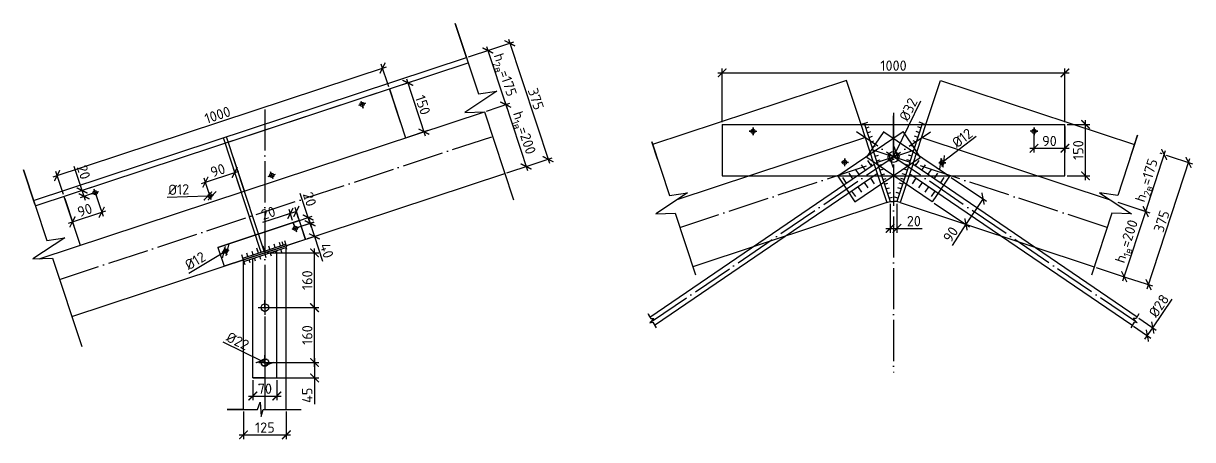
# Paper-space layout 'Лист1' of a CAD drawing. Header units: millimetres. Extents: x 30 to 586, y 98 to 559.
# Drawn here: x 30.3 to 371.5, y 414.6 to 536 of the extents above; entities that cross this region are included whole.
import ezdxf

# ---------------------------------------------------------------- set-up
doc = ezdxf.new("R2010")
doc.units = ezdxf.units.MM
doc.header["$LTSCALE"] = 0.5
doc.linetypes.add('ACAD_ISO04W100', pattern=[30, 24, -3, 0, -3])
doc.layers.add('оси', color=7, linetype='ACAD_ISO04W100')
doc.layers.add('размеры', color=7, linetype='Continuous')
doc.layers.add('ТОНКИЕе', color=7, linetype='Continuous', lineweight=25)
doc.styles.add('Наклонный3.5', font='isocpeur.ttf', dxfattribs={"height": 3})
doc.dimstyles.new('СТРОИТЕЛЬНЫЙ', dxfattribs={"dimtxt": 3, "dimasz": 2.5, "dimexe": 1.25, "dimexo": 0.625, "dimtad": 1, "dimdec": 0, "dimlfac": 100, "dimdsep": 46, "dimtxsty": 'Наклонный3.5', "dimblk1": 'ARCHTICK', "dimblk2": 'ARCHTICK', "dimsah": 1, "dimcen": 0, "dimdle": 1.25, "dimadec": 0, "dimazin": 0, "dimtfac": 0.75, "dimtdec": 0, "dimtmove": 0, "dimatfit": 3, "dimldrblk": 'ARCHTICK', "dimfxl": 1, "dimtolj": 1, "dimtzin": 0, "dimarcsym": 1})

# ---------------------------------------------------------------- blocks, each defined once
blk = doc.blocks.new('_ArchTick')
at = {"color": 0, "linetype": 'ByBlock', "const_width": 0.15}
blk.add_lwpolyline([(-0.5, -0.5), (0.5, 0.5)], dxfattribs=at)
blk = doc.blocks.new('*D718')
at = {"layer": 'Defpoints', "color": 0, "transparency": 16777216}
for p in [(135.13, 522.98), (137.13, 516.91), (42.17, 485.55)]:
    blk.add_point(p, dxfattribs=at)
at = {"layer": 'размеры', "color": 0, "lineweight": -2, "transparency": 16777216}
for p, q in [((38.98, 491.22), (136.31, 523.37)), ((136.93, 517.51), (134.73, 524.16)), ((41.98, 486.15), (39.78, 492.8))]:
    blk.add_line(p, q, dxfattribs=at)
at = {"layer": 'размеры', "color": 0, "lineweight": -2, "transparency": 16777216, "xscale": 2.5, "yscale": 2.5, "zscale": 2.5}
for p, rotation in [((135.13, 522.98), 18.27742371663996), ((40.17, 491.62), 198.27742371664)]:
    blk.add_blockref('_ArchTick', p, dxfattribs=dict(at, rotation=rotation))
at = {"layer": 'размеры', "color": 0, "transparency": 16777216, "insert": (86.98, 509.31), "char_height": 3, "attachment_point": 5, "rotation": 18.2774, "style": 'Наклонный3.5'}
blk.add_mtext('\\A1;1000', dxfattribs=at)
blk = doc.blocks.new('*D719')
at = {"layer": 'Defpoints', "color": 0, "transparency": 16777216}
for p in [(91.99, 492.55), (93.88, 486.83), (85.33, 484.01)]:
    blk.add_point(p, dxfattribs=at)
at = {"layer": 'размеры', "color": 0, "lineweight": -2, "transparency": 16777216}
for p, q in [((82.26, 489.34), (93.18, 492.94)), ((93.68, 487.43), (91.6, 493.74)), ((85.14, 484.6), (83.05, 490.92))]:
    blk.add_line(p, q, dxfattribs=at)
at = {"layer": 'размеры', "color": 0, "lineweight": -2, "transparency": 16777216, "xscale": 2.5, "yscale": 2.5, "zscale": 2.5}
for p, rotation in [((83.45, 489.73), 198.2774237166767), ((91.99, 492.55), 18.27742371667675)]:
    blk.add_blockref('_ArchTick', p, dxfattribs=dict(at, rotation=rotation))
at = {"layer": 'размеры', "color": 0, "transparency": 16777216, "insert": (87.05, 493.16), "char_height": 3, "attachment_point": 5, "rotation": 18.2774, "style": 'Наклонный3.5'}
blk.add_mtext('\\A1;90', dxfattribs=at)
blk = doc.blocks.new('*D720')
at = {"layer": 'Defpoints', "color": 0, "transparency": 16777216}
for p in [(50.72, 488.37), (42.17, 485.55), (53.17, 480.94)]:
    blk.add_point(p, dxfattribs=at)
at = {"layer": 'размеры', "color": 0, "lineweight": -2, "transparency": 16777216}
for p, q in [((42.37, 484.96), (45.02, 476.93)), ((50.92, 487.78), (53.57, 479.76)), ((43.44, 477.73), (54.36, 481.33))]:
    blk.add_line(p, q, dxfattribs=at)
at = {"layer": 'размеры', "color": 0, "lineweight": -2, "transparency": 16777216, "xscale": 2.5, "yscale": 2.5, "zscale": 2.5}
for p, rotation in [((53.17, 480.94), 18.27742371666263), ((44.63, 478.12), 198.2774237166626)]:
    blk.add_blockref('_ArchTick', p, dxfattribs=dict(at, rotation=rotation))
at = {"layer": 'размеры', "color": 0, "transparency": 16777216, "insert": (48.23, 481.55), "char_height": 3, "attachment_point": 5, "rotation": 18.2774, "style": 'Наклонный3.5'}
blk.add_mtext('\\A1;90', dxfattribs=at)
blk = doc.blocks.new('*D721')
at = {"layer": 'Defpoints', "color": 0, "transparency": 16777216}
for p in [(50.72, 488.37), (47.46, 487.29), (51.29, 486.67)]:
    blk.add_point(p, dxfattribs=at)
at = {"layer": 'размеры', "color": 0, "lineweight": -2, "transparency": 16777216}
for p, q in [((47.46, 487.29), (45.13, 494.26)), ((50.13, 488.18), (46.28, 486.89)), ((50.7, 486.47), (46.85, 485.18)), ((48.43, 484.39), (47.46, 487.29))]:
    blk.add_line(p, q, dxfattribs=at)
at = {"layer": 'размеры', "color": 0, "lineweight": -2, "transparency": 16777216, "xscale": 2.5, "yscale": 2.5, "zscale": 2.5}
for p, rotation in [((47.46, 487.29), 108.4896092949742), ((48.03, 485.58), 288.4896092949742)]:
    blk.add_blockref('_ArchTick', p, dxfattribs=dict(at, rotation=rotation))
at = {"layer": 'размеры', "color": 0, "transparency": 16777216, "insert": (47.92, 492.63), "char_height": 3, "attachment_point": 5, "rotation": 288.4896, "style": 'Наклонный3.5'}
blk.add_mtext('\\A1;20', dxfattribs=at)
blk = doc.blocks.new('*D722')
at = {"layer": 'Defpoints', "color": 0, "transparency": 16777216}
for p in [(137.13, 516.91), (141.83, 502.67), (147.2, 504.44)]:
    blk.add_point(p, dxfattribs=at)
at = {"layer": 'размеры', "color": 0, "lineweight": -2, "transparency": 16777216}
for p, q in [((137.72, 517.11), (143.68, 519.08)), ((142.11, 519.87), (147.59, 503.26)), ((142.43, 502.87), (148.39, 504.84))]:
    blk.add_line(p, q, dxfattribs=at)
at = {"layer": 'размеры', "color": 0, "lineweight": -2, "transparency": 16777216, "xscale": 2.5, "yscale": 2.5, "zscale": 2.5}
for p, rotation in [((142.5, 518.69), 108.2774237167121), ((147.2, 504.44), 288.2774237167121)]:
    blk.add_blockref('_ArchTick', p, dxfattribs=dict(at, rotation=rotation))
at = {"layer": 'размеры', "color": 0, "transparency": 16777216, "insert": (146.87, 512.23), "char_height": 3, "attachment_point": 5, "rotation": 288.2774, "style": 'Наклонный3.5'}
blk.add_mtext('\\A1;150', dxfattribs=at)
blk = doc.blocks.new('*D723')
at = {"layer": 'Defpoints', "color": 0, "transparency": 16777216}
for p in [(159.62, 526.04), (171.06, 512.32), (164.83, 510.27)]:
    blk.add_point(p, dxfattribs=at)
at = {"layer": 'размеры', "color": 0, "lineweight": -2, "transparency": 16777216}
for p, q in [((165.45, 529.29), (171.45, 511.14)), ((160.21, 526.24), (167.03, 528.49)), ((165.42, 510.46), (172.24, 512.71))]:
    blk.add_line(p, q, dxfattribs=at)
at = {"layer": 'размеры', "color": 0, "lineweight": -2, "transparency": 16777216, "xscale": 2.5, "yscale": 2.5, "zscale": 2.5}
for p, rotation in [((165.85, 528.1), 108.2774237166735), ((171.06, 512.32), 288.2774237166735)]:
    blk.add_blockref('_ArchTick', p, dxfattribs=dict(at, rotation=rotation))
at = {"layer": 'размеры', "color": 0, "transparency": 16777216, "insert": (170.47, 520.88), "char_height": 3, "attachment_point": 5, "rotation": 288.2774, "style": 'Наклонный3.5'}
blk.add_mtext('\\A1;h{\\H0.7x;\\S^ 2в;}=175', dxfattribs=at)
blk = doc.blocks.new('*D724')
at = {"layer": 'Defpoints', "color": 0, "transparency": 16777216}
for p in [(164.83, 510.27), (170.79, 492.23), (177.01, 494.29)]:
    blk.add_point(p, dxfattribs=at)
at = {"layer": 'размеры', "color": 0, "lineweight": -2, "transparency": 16777216}
for p, q in [((165.42, 510.46), (172.24, 512.71)), ((170.67, 513.51), (177.4, 493.1)), ((171.38, 492.43), (178.2, 494.68))]:
    blk.add_line(p, q, dxfattribs=at)
at = {"layer": 'размеры', "color": 0, "lineweight": -2, "transparency": 16777216, "xscale": 2.5, "yscale": 2.5, "zscale": 2.5}
for p, rotation in [((171.06, 512.32), 108.2774237166893), ((177.01, 494.29), 288.2774237166893)]:
    blk.add_blockref('_ArchTick', p, dxfattribs=dict(at, rotation=rotation))
at = {"layer": 'размеры', "color": 0, "transparency": 16777216, "insert": (176.05, 503.97), "char_height": 3, "attachment_point": 5, "rotation": 288.2774, "style": 'Наклонный3.5'}
blk.add_mtext('\\A1;h{\\H0.7x;\\S^ 1в;}=200', dxfattribs=at)
blk = doc.blocks.new('*D714')
at = {"layer": 'Defpoints', "color": 0, "transparency": 16777216}
for p in [(165.85, 528.1), (183.43, 496.41), (177.01, 494.29)]:
    blk.add_point(p, dxfattribs=at)
at = {"layer": 'размеры', "color": 0, "lineweight": -2, "transparency": 16777216}
for p, q in [((166.44, 528.3), (173.45, 530.61)), ((171.87, 531.41), (183.82, 495.22)), ((177.61, 494.49), (184.62, 496.8))]:
    blk.add_line(p, q, dxfattribs=at)
at = {"layer": 'размеры', "color": 0, "lineweight": -2, "transparency": 16777216, "xscale": 2.5, "yscale": 2.5, "zscale": 2.5}
for p, rotation in [((172.26, 530.22), 108.2774237166189), ((183.43, 496.41), 288.2774237166189)]:
    blk.add_blockref('_ArchTick', p, dxfattribs=dict(at, rotation=rotation))
at = {"layer": 'размеры', "color": 0, "transparency": 16777216, "insert": (179.86, 513.98), "char_height": 3, "attachment_point": 5, "rotation": 288.2774, "style": 'Наклонный3.5'}
blk.add_mtext('\\A1;375', dxfattribs=at)
blk = doc.blocks.new('*D725')
at = {"layer": 'Defpoints', "color": 0, "transparency": 16777216}
for p in [(109.09, 477.96), (113.41, 479.4), (109.66, 476.25)]:
    blk.add_point(p, dxfattribs=at)
at = {"layer": 'размеры', "color": 0, "lineweight": -2, "transparency": 16777216}
for p, q in [((113.41, 479.4), (111.08, 486.37)), ((109.68, 478.16), (114.6, 479.8)), ((110.25, 476.45), (115.17, 478.09)), ((114.38, 476.51), (113.41, 479.4))]:
    blk.add_line(p, q, dxfattribs=at)
at = {"layer": 'размеры', "color": 0, "lineweight": -2, "transparency": 16777216, "xscale": 2.5, "yscale": 2.5, "zscale": 2.5}
for p, rotation in [((113.41, 479.4), 108.4965532206105), ((113.99, 477.7), 288.4965532206105)]:
    blk.add_blockref('_ArchTick', p, dxfattribs=dict(at, rotation=rotation))
at = {"layer": 'размеры', "color": 0, "transparency": 16777216, "insert": (113.87, 484.75), "char_height": 3, "attachment_point": 5, "rotation": 288.4966, "style": 'Наклонный3.5'}
blk.add_mtext('\\A1;20', dxfattribs=at)
blk = doc.blocks.new('*D726')
at = {"layer": 'Defpoints', "color": 0, "transparency": 16777216}
for p in [(111.4, 476.83), (112.65, 473.03), (115.24, 473.89)]:
    blk.add_point(p, dxfattribs=at)
at = {"layer": 'размеры', "color": 0, "lineweight": -2, "transparency": 16777216}
for p, q in [((111.99, 477.03), (115.18, 478.08)), ((113.6, 478.87), (115.24, 473.89)), ((113.25, 473.23), (116.43, 474.28)), ((115.24, 473.89), (117.64, 466.62))]:
    blk.add_line(p, q, dxfattribs=at)
at = {"layer": 'размеры', "color": 0, "lineweight": -2, "transparency": 16777216, "xscale": 2.5, "yscale": 2.5, "zscale": 2.5}
for p, rotation in [((113.99, 477.69), 108.2774237166432), ((115.24, 473.89), 288.2774237166432)]:
    blk.add_blockref('_ArchTick', p, dxfattribs=dict(at, rotation=rotation))
at = {"layer": 'размеры', "color": 0, "transparency": 16777216, "insert": (118.85, 469.74), "char_height": 3, "attachment_point": 5, "rotation": 288.2774, "style": 'Наклонный3.5'}
blk.add_mtext('\\A1;40', dxfattribs=at)
blk = doc.blocks.new('*D727')
at = {"layer": 'Defpoints', "color": 0, "transparency": 16777216}
for p in [(109.97, 481.17), (109.09, 477.96), (110.84, 478.53)]:
    blk.add_point(p, dxfattribs=at)
at = {"layer": 'размеры', "color": 0, "lineweight": -2, "transparency": 16777216}
for p, q in [((109.97, 481.17), (107.03, 480.2)), ((108.89, 478.55), (107.83, 481.78)), ((110.64, 479.13), (109.58, 482.36)), ((108.22, 480.59), (100.13, 477.92))]:
    blk.add_line(p, q, dxfattribs=at)
at = {"layer": 'размеры', "color": 0, "lineweight": -2, "transparency": 16777216, "xscale": 2.5, "yscale": 2.5, "zscale": 2.5}
for p, rotation in [((108.22, 480.59), 198.2774237167337), ((109.97, 481.17), 18.27742371673369)]:
    blk.add_blockref('_ArchTick', p, dxfattribs=dict(at, rotation=rotation))
at = {"layer": 'размеры', "color": 0, "transparency": 16777216, "insert": (101.77, 480.7), "char_height": 3, "attachment_point": 5, "rotation": 18.2774, "style": 'Наклонный3.5'}
blk.add_mtext('\\A1;20', dxfattribs=at)
blk = doc.blocks.new('*D728')
at = {"layer": 'Defpoints', "color": 0, "transparency": 16777216}
for p in [(94.54, 423.44), (107.04, 423.44), (107.04, 416.01)]:
    blk.add_point(p, dxfattribs=at)
at = {"layer": 'размеры', "color": 0, "lineweight": -2, "transparency": 16777216}
for p, q in [((94.54, 422.81), (94.54, 414.76)), ((107.04, 422.81), (107.04, 414.76)), ((93.29, 416.01), (108.29, 416.01))]:
    blk.add_line(p, q, dxfattribs=at)
at = {"layer": 'размеры', "color": 0, "lineweight": -2, "transparency": 16777216, "xscale": 2.5, "yscale": 2.5, "zscale": 2.5, "rotation": 180}
blk.add_blockref('_ArchTick', (94.54, 416.01), dxfattribs=at)
at = {"layer": 'размеры', "color": 0, "lineweight": -2, "transparency": 16777216, "xscale": 2.5, "yscale": 2.5, "zscale": 2.5}
blk.add_blockref('_ArchTick', (107.04, 416.01), dxfattribs=at)
at = {"layer": 'размеры', "color": 0, "transparency": 16777216, "insert": (100.79, 418.13), "char_height": 3, "attachment_point": 5, "style": 'Наклонный3.5'}
blk.add_mtext('\\A1;125', dxfattribs=at)
blk = doc.blocks.new('*D729')
at = {"layer": 'Defpoints', "color": 0, "transparency": 16777216}
for p in [(100.79, 437.11), (100.79, 432.61), (115.28, 432.61)]:
    blk.add_point(p, dxfattribs=at)
at = {"layer": 'размеры', "color": 0, "lineweight": -2, "transparency": 16777216}
for p, q in [((101.41, 437.11), (116.53, 437.11)), ((115.28, 438.36), (115.28, 432.61)), ((101.41, 432.61), (116.53, 432.61)), ((115.28, 432.61), (115.28, 424.96))]:
    blk.add_line(p, q, dxfattribs=at)
at = {"layer": 'размеры', "color": 0, "lineweight": -2, "transparency": 16777216, "xscale": 2.5, "yscale": 2.5, "zscale": 2.5}
for p, rotation in [((115.28, 437.11), 90), ((115.28, 432.61), 270)]:
    blk.add_blockref('_ArchTick', p, dxfattribs=dict(at, rotation=rotation))
at = {"layer": 'размеры', "color": 0, "transparency": 16777216, "insert": (113.16, 427.54), "char_height": 3, "attachment_point": 5, "rotation": 90, "style": 'Наклонный3.5'}
blk.add_mtext('\\A1;45', dxfattribs=at)
blk = doc.blocks.new('*D730')
at = {"layer": 'Defpoints', "color": 0, "transparency": 16777216}
for p in [(100.79, 453.14), (115.28, 453.14), (100.79, 437.11)]:
    blk.add_point(p, dxfattribs=at)
at = {"layer": 'размеры', "color": 0, "lineweight": -2, "transparency": 16777216}
for p, q in [((115.28, 435.86), (115.28, 454.39)), ((101.41, 453.14), (116.53, 453.14)), ((101.41, 437.11), (116.53, 437.11))]:
    blk.add_line(p, q, dxfattribs=at)
at = {"layer": 'размеры', "color": 0, "lineweight": -2, "transparency": 16777216, "xscale": 2.5, "yscale": 2.5, "zscale": 2.5}
for p, rotation in [((115.28, 453.14), 90), ((115.28, 437.11), 270)]:
    blk.add_blockref('_ArchTick', p, dxfattribs=dict(at, rotation=rotation))
at = {"layer": 'размеры', "color": 0, "transparency": 16777216, "insert": (113.16, 445.12), "char_height": 3, "attachment_point": 5, "rotation": 90, "style": 'Наклонный3.5'}
blk.add_mtext('\\A1;160', dxfattribs=at)
blk = doc.blocks.new('*D731')
at = {"layer": 'Defpoints', "color": 0, "transparency": 16777216}
for p in [(100.79, 469.11), (115.28, 469.11), (100.79, 453.11)]:
    blk.add_point(p, dxfattribs=at)
at = {"layer": 'размеры', "color": 0, "lineweight": -2, "transparency": 16777216}
for p, q in [((101.41, 469.11), (116.53, 469.11)), ((115.28, 451.86), (115.28, 470.36)), ((101.41, 453.11), (116.53, 453.11))]:
    blk.add_line(p, q, dxfattribs=at)
at = {"layer": 'размеры', "color": 0, "lineweight": -2, "transparency": 16777216, "xscale": 2.5, "yscale": 2.5, "zscale": 2.5}
for p, rotation in [((115.28, 469.11), 90), ((115.28, 453.11), 270)]:
    blk.add_blockref('_ArchTick', p, dxfattribs=dict(at, rotation=rotation))
at = {"layer": 'размеры', "color": 0, "transparency": 16777216, "insert": (113.16, 461.11), "char_height": 3, "attachment_point": 5, "rotation": 90, "style": 'Наклонный3.5'}
blk.add_mtext('\\A1;160', dxfattribs=at)
blk = doc.blocks.new('*D732')
at = {"layer": 'Defpoints', "color": 0, "transparency": 16777216}
for p in [(99.8, 437.58), (101.77, 436.6)]:
    blk.add_point(p, dxfattribs=at)
at = {"layer": 'размеры', "color": 0, "lineweight": -2, "transparency": 16777216}
for p in [(88.54, 443.13), (101.77, 436.6)]:
    blk.add_line(p, (99.8, 437.58), dxfattribs=at)
at = {"layer": 'размеры', "color": 0, "lineweight": -2, "transparency": 16777216, "xscale": 2.5, "yscale": 2.5, "zscale": 2.5}
for p, rotation in [((99.8, 437.58), 333.7412441914211), ((101.77, 436.6), 153.741244191421)]:
    blk.add_blockref('_ArchTick', p, dxfattribs=dict(at, rotation=rotation))
at = {"layer": 'размеры', "color": 0, "transparency": 16777216, "insert": (92.87, 443.37), "char_height": 3, "attachment_point": 5, "rotation": 333.7412, "style": 'Наклонный3.5'}
blk.add_mtext('\\A1;%%C22', dxfattribs=at)
blk = doc.blocks.new('*D733')
at = {"layer": 'Defpoints', "color": 0, "transparency": 16777216}
for p in [(88.83, 469.29), (89.86, 469.91)]:
    blk.add_point(p, dxfattribs=at)
at = {"layer": 'размеры', "color": 0, "lineweight": -2, "transparency": 16777216}
for p in [(78.57, 463.18), (89.86, 469.91)]:
    blk.add_line(p, (88.83, 469.29), dxfattribs=at)
at = {"layer": 'размеры', "color": 0, "lineweight": -2, "transparency": 16777216, "xscale": 2.5, "yscale": 2.5, "zscale": 2.5}
for p, rotation in [((88.83, 469.29), 30.7807739418708), ((89.86, 469.91), 210.7807739418708)]:
    blk.add_blockref('_ArchTick', p, dxfattribs=dict(at, rotation=rotation))
at = {"layer": 'размеры', "color": 0, "transparency": 16777216, "insert": (80.46, 466.78), "char_height": 3, "attachment_point": 5, "rotation": 30.7808, "style": 'Наклонный3.5'}
blk.add_mtext('\\A1;%%C12', dxfattribs=at)
blk = doc.blocks.new('*D734')
at = {"layer": 'Defpoints', "color": 0, "transparency": 16777216}
for p in [(84.18, 485.7), (85.38, 485.74)]:
    blk.add_point(p, dxfattribs=at)
at = {"layer": 'размеры', "color": 0, "lineweight": -2, "transparency": 16777216}
for p in [(72.23, 485.32), (85.38, 485.74)]:
    blk.add_line(p, (84.18, 485.7), dxfattribs=at)
at = {"layer": 'размеры', "color": 0, "lineweight": -2, "transparency": 16777216, "xscale": 2.5, "yscale": 2.5, "zscale": 2.5}
for p, rotation in [((84.18, 485.7), 1.83477520547695), ((85.38, 485.74), 181.834775205477)]:
    blk.add_blockref('_ArchTick', p, dxfattribs=dict(at, rotation=rotation))
at = {"layer": 'размеры', "color": 0, "transparency": 16777216, "insert": (75.64, 487.55), "char_height": 3, "width": 14.8657, "attachment_point": 5, "rotation": 1.8348, "style": 'Наклонный3.5'}
blk.add_mtext('\\A1;%%C12', dxfattribs=at)
blk = doc.blocks.new('*D735')
at = {"layer": 'Defpoints', "color": 0, "transparency": 16777216}
for p in [(97.29, 432.61), (104.29, 432.61), (104.29, 427.34)]:
    blk.add_point(p, dxfattribs=at)
at = {"layer": 'размеры', "color": 0, "lineweight": -2, "transparency": 16777216}
for p, q in [((97.29, 431.99), (97.29, 426.09)), ((104.29, 431.99), (104.29, 426.09)), ((96.04, 427.34), (105.54, 427.34))]:
    blk.add_line(p, q, dxfattribs=at)
at = {"layer": 'размеры', "color": 0, "lineweight": -2, "transparency": 16777216, "xscale": 2.5, "yscale": 2.5, "zscale": 2.5, "rotation": 180}
blk.add_blockref('_ArchTick', (97.29, 427.34), dxfattribs=at)
at = {"layer": 'размеры', "color": 0, "lineweight": -2, "transparency": 16777216, "xscale": 2.5, "yscale": 2.5, "zscale": 2.5}
blk.add_blockref('_ArchTick', (104.29, 427.34), dxfattribs=at)
at = {"layer": 'размеры', "color": 0, "transparency": 16777216, "insert": (100.79, 429.47), "char_height": 3, "attachment_point": 5, "style": 'Наклонный3.5'}
blk.add_mtext('\\A1;70', dxfattribs=at)
blk = doc.blocks.new('*D715')
at = {"layer": 'Defpoints', "color": 0, "transparency": 16777216}
for p in [(349.05, 484.03), (357.81, 481.14), (342.77, 465.04)]:
    blk.add_point(p, dxfattribs=at)
at = {"layer": 'размеры', "color": 0, "lineweight": -2, "transparency": 16777216}
for p, q in [((349.64, 483.83), (358.99, 480.74)), ((351.14, 460.96), (358.2, 482.32)), ((343.37, 464.84), (352.72, 461.75))]:
    blk.add_line(p, q, dxfattribs=at)
at = {"layer": 'размеры', "color": 0, "lineweight": -2, "transparency": 16777216, "xscale": 2.5, "yscale": 2.5, "zscale": 2.5}
for p, rotation in [((357.81, 481.14), 71.72257628330337), ((351.53, 462.14), 251.7225762833034)]:
    blk.add_blockref('_ArchTick', p, dxfattribs=dict(at, rotation=rotation))
at = {"layer": 'размеры', "color": 0, "transparency": 16777216, "insert": (352.65, 472.31), "char_height": 3, "attachment_point": 5, "rotation": 71.7226, "style": 'Наклонный3.5'}
blk.add_mtext('\\A1;h{\\H0.7x;\\S^ 1в;}=200', dxfattribs=at)
blk = doc.blocks.new('*D712')
at = {"layer": 'Defpoints', "color": 0, "transparency": 16777216}
for p in [(363.2, 497.78), (363.2, 497.78), (357.81, 481.14)]:
    blk.add_point(p, dxfattribs=at)
at = {"layer": 'размеры', "color": 0, "lineweight": -2, "transparency": 16777216}
for p, q in [((357.42, 479.95), (363.58, 498.97)), ((362.6, 497.97), (362.01, 498.17)), ((357.21, 481.33), (356.62, 481.52))]:
    blk.add_line(p, q, dxfattribs=at)
at = {"layer": 'размеры', "color": 0, "lineweight": -2, "transparency": 16777216, "xscale": 2.5, "yscale": 2.5, "zscale": 2.5}
for p, rotation in [((363.2, 497.78), 72.0504827536603), ((357.81, 481.14), 252.0504827536603)]:
    blk.add_blockref('_ArchTick', p, dxfattribs=dict(at, rotation=rotation))
at = {"layer": 'размеры', "color": 0, "transparency": 16777216, "insert": (358.48, 490.11), "char_height": 3, "attachment_point": 5, "rotation": 72.0505, "style": 'Наклонный3.5'}
blk.add_mtext('\\A1;h{\\H0.7x;\\S^ 2в;}=175', dxfattribs=at)
blk = doc.blocks.new('*D713')
at = {"layer": 'Defpoints', "color": 0, "transparency": 16777216}
for p in [(363.2, 497.78), (370.32, 495.45), (351.53, 462.14)]:
    blk.add_point(p, dxfattribs=at)
at = {"layer": 'размеры', "color": 0, "lineweight": -2, "transparency": 16777216}
for p, q in [((358.26, 458.63), (370.71, 496.64)), ((363.79, 497.59), (371.5, 495.06)), ((352.13, 461.95), (359.84, 459.43))]:
    blk.add_line(p, q, dxfattribs=at)
at = {"layer": 'размеры', "color": 0, "lineweight": -2, "transparency": 16777216, "xscale": 2.5, "yscale": 2.5, "zscale": 2.5}
for p, rotation in [((370.32, 495.45), 71.8755851749275), ((358.65, 459.81), 251.8755851749275)]:
    blk.add_blockref('_ArchTick', p, dxfattribs=dict(at, rotation=rotation))
at = {"layer": 'размеры', "color": 0, "transparency": 16777216, "insert": (362.46, 478.29), "char_height": 3, "attachment_point": 5, "rotation": 71.8756, "style": 'Наклонный3.5'}
blk.add_mtext('\\A1;375', dxfattribs=at)
blk = doc.blocks.new('*D716')
at = {"layer": 'Defpoints', "color": 0, "transparency": 16777216}
for p in [(334.23, 506.56), (340.26, 506.56), (334.23, 491.56)]:
    blk.add_point(p, dxfattribs=at)
at = {"layer": 'размеры', "color": 0, "lineweight": -2, "transparency": 16777216}
for p, q in [((334.86, 506.56), (341.51, 506.56)), ((340.26, 490.31), (340.26, 507.81)), ((334.86, 491.56), (341.51, 491.56))]:
    blk.add_line(p, q, dxfattribs=at)
at = {"layer": 'размеры', "color": 0, "lineweight": -2, "transparency": 16777216, "xscale": 2.5, "yscale": 2.5, "zscale": 2.5}
for p, rotation in [((340.26, 506.56), 90), ((340.26, 491.56), 270)]:
    blk.add_blockref('_ArchTick', p, dxfattribs=dict(at, rotation=rotation))
at = {"layer": 'размеры', "color": 0, "transparency": 16777216, "insert": (338.13, 499.06), "char_height": 3, "attachment_point": 5, "rotation": 90, "style": 'Наклонный3.5'}
blk.add_mtext('\\A1;150', dxfattribs=at)
blk = doc.blocks.new('*D717')
at = {"layer": 'Defpoints', "color": 0, "transparency": 16777216}
for p in [(300.52, 491.43), (310.35, 484.9), (295.54, 483.94)]:
    blk.add_point(p, dxfattribs=at)
at = {"layer": 'размеры', "color": 0, "lineweight": -2, "transparency": 16777216}
for p, q in [((301.04, 491.09), (311.39, 484.21)), ((310.35, 484.9), (304.68, 476.36)), ((296.06, 483.59), (306.41, 476.71)), ((305.37, 477.41), (301.31, 471.28))]:
    blk.add_line(p, q, dxfattribs=at)
at = {"layer": 'размеры', "color": 0, "lineweight": -2, "transparency": 16777216, "xscale": 2.5, "yscale": 2.5, "zscale": 2.5}
for p, rotation in [((310.35, 484.9), 56.40217493020187), ((305.37, 477.41), 236.4021749302019)]:
    blk.add_blockref('_ArchTick', p, dxfattribs=dict(at, rotation=rotation))
at = {"layer": 'размеры', "color": 0, "transparency": 16777216, "insert": (300.88, 474.48), "char_height": 3, "attachment_point": 5, "rotation": 56.4022, "style": 'Наклонный3.5'}
blk.add_mtext('\\A1;90', dxfattribs=at)
blk = doc.blocks.new('*D736')
at = {"layer": 'Defpoints', "color": 0, "transparency": 16777216}
for p in [(355.31, 450.38), (353.74, 448.06), (359.88, 447.27)]:
    blk.add_point(p, dxfattribs=at)
at = {"layer": 'размеры', "color": 0, "lineweight": -2, "transparency": 16777216}
for p, q in [((359.88, 447.27), (365.53, 455.58)), ((354.25, 447.71), (359.33, 444.25)), ((355.83, 450.03), (360.91, 446.57)), ((357.6, 443.92), (359.88, 447.27))]:
    blk.add_line(p, q, dxfattribs=at)
at = {"layer": 'размеры', "color": 0, "lineweight": -2, "transparency": 16777216, "xscale": 2.5, "yscale": 2.5, "zscale": 2.5}
for p, rotation in [((358.3, 444.95), 235.7496169560396), ((359.88, 447.27), 55.74961695603957)]:
    blk.add_blockref('_ArchTick', p, dxfattribs=dict(at, rotation=rotation))
at = {"layer": 'размеры', "color": 0, "transparency": 16777216, "insert": (361.65, 453.65), "char_height": 3, "attachment_point": 5, "rotation": 55.7496, "style": 'Наклонный3.5'}
blk.add_mtext('\\A1;%%C28', dxfattribs=at)
blk = doc.blocks.new('*D737')
at = {"layer": 'Defpoints', "color": 0, "transparency": 16777216}
for p in [(334.23, 521.58), (234.23, 506.56), (334.23, 506.56)]:
    blk.add_point(p, dxfattribs=at)
at = {"layer": 'размеры', "color": 0, "lineweight": -2, "transparency": 16777216}
for p, q in [((234.23, 507.19), (234.23, 522.83)), ((334.23, 507.19), (334.23, 522.83)), ((232.98, 521.58), (335.48, 521.58))]:
    blk.add_line(p, q, dxfattribs=at)
at = {"layer": 'размеры', "color": 0, "lineweight": -2, "transparency": 16777216, "xscale": 2.5, "yscale": 2.5, "zscale": 2.5, "rotation": 180}
blk.add_blockref('_ArchTick', (234.23, 521.58), dxfattribs=at)
at = {"layer": 'размеры', "color": 0, "lineweight": -2, "transparency": 16777216, "xscale": 2.5, "yscale": 2.5, "zscale": 2.5}
blk.add_blockref('_ArchTick', (334.23, 521.58), dxfattribs=at)
at = {"layer": 'размеры', "color": 0, "transparency": 16777216, "insert": (284.23, 523.7), "char_height": 3, "attachment_point": 5, "style": 'Наклонный3.5'}
blk.add_mtext('\\A1;1000', dxfattribs=at)
blk = doc.blocks.new('*D738')
at = {"layer": 'Defpoints', "color": 0, "transparency": 16777216}
for p in [(334.23, 506.56), (325.22, 504.55), (334.23, 499.59)]:
    blk.add_point(p, dxfattribs=at)
at = {"layer": 'размеры', "color": 0, "lineweight": -2, "transparency": 16777216}
for p, q in [((334.23, 505.94), (334.23, 498.34)), ((325.22, 503.93), (325.22, 498.34)), ((323.97, 499.59), (335.48, 499.59))]:
    blk.add_line(p, q, dxfattribs=at)
at = {"layer": 'размеры', "color": 0, "lineweight": -2, "transparency": 16777216, "xscale": 2.5, "yscale": 2.5, "zscale": 2.5, "rotation": 180}
blk.add_blockref('_ArchTick', (325.22, 499.59), dxfattribs=at)
at = {"layer": 'размеры', "color": 0, "lineweight": -2, "transparency": 16777216, "xscale": 2.5, "yscale": 2.5, "zscale": 2.5}
blk.add_blockref('_ArchTick', (334.23, 499.59), dxfattribs=at)
at = {"layer": 'размеры', "color": 0, "transparency": 16777216, "insert": (329.73, 501.72), "char_height": 3, "attachment_point": 5, "style": 'Наклонный3.5'}
blk.add_mtext('\\A1;90', dxfattribs=at)
blk = doc.blocks.new('*D739')
at = {"layer": 'Defpoints', "color": 0, "transparency": 16777216}
for p in [(283.23, 484.06), (285.23, 484.06), (285.23, 476.21)]:
    blk.add_point(p, dxfattribs=at)
at = {"layer": 'размеры', "color": 0, "lineweight": -2, "transparency": 16777216}
for p, q in [((283.23, 483.43), (283.23, 474.96)), ((285.23, 483.43), (285.23, 474.96)), ((281.98, 476.21), (285.23, 476.21)), ((285.23, 476.21), (292.58, 476.21))]:
    blk.add_line(p, q, dxfattribs=at)
at = {"layer": 'размеры', "color": 0, "lineweight": -2, "transparency": 16777216, "xscale": 2.5, "yscale": 2.5, "zscale": 2.5, "rotation": 180}
blk.add_blockref('_ArchTick', (283.23, 476.21), dxfattribs=at)
at = {"layer": 'размеры', "color": 0, "lineweight": -2, "transparency": 16777216, "xscale": 2.5, "yscale": 2.5, "zscale": 2.5}
blk.add_blockref('_ArchTick', (285.23, 476.21), dxfattribs=at)
at = {"layer": 'размеры', "color": 0, "transparency": 16777216, "insert": (290.16, 478.34), "char_height": 3, "attachment_point": 5, "style": 'Наклонный3.5'}
blk.add_mtext('\\A1;20', dxfattribs=at)
blk = doc.blocks.new('*D740')
at = {"layer": 'Defpoints', "color": 0, "transparency": 16777216}
for p in [(284.93, 498.52), (283.54, 495.64)]:
    blk.add_point(p, dxfattribs=at)
at = {"layer": 'размеры', "color": 0, "lineweight": -2, "transparency": 16777216}
for p in [(292.12, 513.38), (283.54, 495.64)]:
    blk.add_line(p, (284.93, 498.52), dxfattribs=at)
at = {"layer": 'размеры', "color": 0, "lineweight": -2, "transparency": 16777216, "xscale": 2.5, "yscale": 2.5, "zscale": 2.5}
for p, rotation in [((284.93, 498.52), 244.1891707008375), ((283.54, 495.64), 64.18917070083744)]:
    blk.add_blockref('_ArchTick', p, dxfattribs=dict(at, rotation=rotation))
at = {"layer": 'размеры', "color": 0, "transparency": 16777216, "insert": (288.56, 510.91), "char_height": 3, "attachment_point": 5, "rotation": 64.1892, "style": 'Наклонный3.5'}
blk.add_mtext('\\A1;%%C32', dxfattribs=at)
blk = doc.blocks.new('*D741')
at = {"layer": 'Defpoints', "color": 0, "transparency": 16777216}
for p in [(297.9, 495.02), (298.85, 495.75)]:
    blk.add_point(p, dxfattribs=at)
at = {"layer": 'размеры', "color": 0, "lineweight": -2, "transparency": 16777216}
for p in [(308.35, 503), (297.9, 495.02)]:
    blk.add_line(p, (298.85, 495.75), dxfattribs=at)
at = {"layer": 'размеры', "color": 0, "lineweight": -2, "transparency": 16777216, "xscale": 2.5, "yscale": 2.5, "zscale": 2.5}
for p, rotation in [((297.9, 495.02), 37.35660193485393), ((298.85, 495.75), 217.356601934854)]:
    blk.add_blockref('_ArchTick', p, dxfattribs=dict(at, rotation=rotation))
at = {"layer": 'размеры', "color": 0, "transparency": 16777216, "insert": (304.3, 502.58), "char_height": 3, "attachment_point": 5, "rotation": 37.3566, "style": 'Наклонный3.5'}
blk.add_mtext('\\A1;%%C12', dxfattribs=at)

psp = doc.layouts.new('Лист1')

# ---------------------------------------------------------------- linework, layer by layer
at = {"layer": 'оси', "color": 254}
for p, q in [((213.941, 449.22), (295.005, 504.415)), ((354.524, 449.22), (273.46, 504.415))]:
    psp.add_line(p, q, dxfattribs=at)
for points in [[(100.786, 510.898), (100.786, 423.439)], [(284.232, 497.08), (284.232, 509.923), (284.232, 434.148)], [(40.871, 461.325), (167.212, 503.053)], [(221.908, 476.495), (290.173, 499.042)], [(346.557, 476.495), (278.292, 499.042)]]:
    psp.add_lwpolyline(points, dxfattribs=at)
at = {"layer": 'ТОНКИЕе', "color": 254}
for p, q in [((287.035, 504.432), (267.941, 491.432)), ((278.936, 500.77), (281.469, 504.49)), ((281.43, 504.432), (300.524, 491.432)), ((289.529, 500.77), (286.996, 504.49)), ((276.489, 496.994), (278.936, 500.77)), ((291.976, 496.994), (289.529, 500.77)), ((272.921, 483.936), (292.014, 496.936)), ((295.544, 483.936), (276.451, 496.936)), ((267.941, 491.432), (270.474, 487.712)), ((300.524, 491.432), (297.991, 487.712)), ((270.474, 487.712), (272.921, 483.936)), ((297.991, 487.712), (295.544, 483.936))]:
    psp.add_line(p, q, dxfattribs=at)
for points in [[(159.618, 526.045), (156.325, 536.015), (163.123, 515.432), (168.433, 516.241), (159.123, 510.06), (164.829, 510.266), (173.332, 484.522)], [(33.277, 484.317), (33.277, 484.317), (159.618, 526.045)], [(33.785, 482.781), (160.125, 524.509)], [(270.519, 519.359), (213.931, 500.646)], [(274.78, 506.549), (270.519, 519.359)], [(293.685, 506.549), (297.945, 519.359)], [(297.945, 519.359), (354.534, 500.646)], [(90.125, 501.39), (137.128, 516.914), (141.832, 502.67)], [(140.421, 506.943), (137.128, 516.914)], [(129.153, 512.384), (128.868, 513.238), (129.505, 511.332), (129.153, 512.384), (130.172, 512.721), (128.108, 512.039)], [(34.97, 467.376), (164.829, 510.266)], [(234.232, 506.56), (334.232, 506.56)], [(234.232, 506.56), (234.232, 491.56), (334.232, 491.56), (334.232, 506.56)], [(243.232, 504.56), (243.232, 505.68), (243.232, 503.421), (243.232, 504.55), (242.112, 504.55), (244.373, 504.55)], [(275.732, 506.854), (274.78, 506.549)], [(278.517, 495.146), (274.78, 506.549)], [(275.696, 506.842), (276.72, 507.171)], [(279.469, 495.451), (275.732, 506.854)], [(276.143, 505.478), (277.17, 505.807)], [(276.179, 505.49), (277.17, 505.807)], [(288.996, 495.451), (292.733, 506.854)], [(289.948, 495.146), (293.685, 506.549)], [(292.286, 505.49), (291.295, 505.807)], [(292.322, 505.478), (291.295, 505.807)], [(292.769, 506.842), (291.745, 507.171)], [(292.733, 506.854), (293.685, 506.549)], [(325.232, 504.56), (325.232, 505.68), (325.232, 503.421), (325.232, 504.55), (326.353, 504.55), (324.092, 504.55)], [(99.522, 469.749), (88.669, 502.611)], [(100.629, 469.588), (89.618, 502.925)], [(276.008, 502.742), (220.992, 484.549)], [(276.59, 504.113), (277.619, 504.443)], [(276.626, 504.125), (277.619, 504.443)], [(277.037, 502.749), (278.069, 503.079)], [(277.074, 502.76), (278.069, 503.079)], [(277.484, 501.384), (278.518, 501.716)], [(277.521, 501.396), (278.518, 501.716)], [(290.944, 501.396), (289.946, 501.716)], [(290.98, 501.384), (289.946, 501.716)], [(291.391, 502.76), (290.396, 503.079)], [(291.427, 502.749), (290.396, 503.079)], [(291.838, 504.125), (290.846, 504.443)], [(291.875, 504.113), (290.846, 504.443)], [(292.457, 502.742), (347.473, 484.549)], [(353.144, 496.44), (355.457, 503.443), (349.639, 485.827), (344.329, 486.636), (353.639, 480.455), (347.933, 480.661), (341.962, 462.582)], [(215.32, 496.44), (213.674, 501.425), (218.825, 485.827), (224.136, 486.636), (214.825, 480.455), (220.532, 480.661), (226.476, 462.665)], [(277.932, 500.02), (278.968, 500.352)], [(277.968, 500.031), (278.968, 500.352)], [(278.379, 498.655), (279.418, 498.988)], [(278.415, 498.667), (279.418, 498.988)], [(290.086, 498.655), (289.047, 498.988)], [(290.533, 500.02), (289.497, 500.352)], [(94.83, 487.146), (91.537, 497.117)], [(213.153, 450.377), (278.588, 494.93)], [(269.938, 495.491), (269.039, 495.52), (271.047, 495.456), (269.938, 495.491), (269.976, 496.564), (269.899, 494.392)], [(276.014, 493.178), (274.922, 494.782)], [(276.014, 493.178), (274.922, 494.782)], [(277.842, 494.423), (276.75, 496.026)], [(278.517, 495.146), (282.28, 483.751)], [(278.826, 497.29), (279.867, 497.624)], [(278.862, 497.302), (279.867, 497.624)], [(279.273, 495.926), (280.317, 496.261)], [(279.309, 495.938), (280.317, 496.261)], [(279.469, 495.451), (283.232, 484.056)], [(279.722, 494.562), (280.767, 494.897)], [(279.757, 494.573), (280.767, 494.897)], [(288.996, 495.451), (285.232, 484.056)], [(289.948, 495.146), (286.185, 483.751)], [(288.742, 494.562), (287.698, 494.897)], [(289.155, 495.938), (288.148, 496.261)], [(289.191, 495.926), (288.148, 496.261)], [(289.602, 497.302), (288.597, 497.624)], [(289.639, 497.29), (288.597, 497.624)], [(355.312, 450.377), (289.877, 494.93)], [(290.623, 494.423), (291.715, 496.026)], [(292.451, 493.178), (293.543, 494.782)], [(298.376, 495.382), (297.476, 495.374), (299.485, 495.392), (298.376, 495.382), (298.39, 494.309), (298.362, 496.482)], [(33.615, 483.294), (30.323, 493.263), (37.121, 472.681), (42.431, 473.49), (33.12, 467.309), (38.827, 467.515), (47.33, 441.771)], [(44.445, 450.505), (44.445, 450.505), (170.785, 492.233)], [(102.805, 491.676), (103.09, 490.822), (102.453, 492.728), (102.805, 491.676), (101.785, 491.339), (103.849, 492.021)], [(279.501, 492.165), (214.729, 448.062)], [(279.501, 492.165), (271.235, 486.537)], [(272.358, 490.689), (271.266, 492.292)], [(272.358, 490.689), (271.266, 492.292)], [(274.186, 491.933), (273.094, 493.537)], [(274.186, 491.933), (273.094, 493.537)], [(280.173, 493.198), (281.216, 493.533)], [(280.206, 493.209), (281.216, 493.533)], [(280.623, 491.835), (281.666, 492.169)], [(280.656, 491.845), (281.666, 492.169)], [(287.808, 491.845), (286.799, 492.169)], [(287.842, 491.835), (286.799, 492.169)], [(288.292, 493.198), (287.248, 493.533)], [(288.964, 492.165), (353.736, 448.062)], [(288.964, 492.165), (297.229, 486.537)], [(294.279, 491.933), (295.371, 493.537)], [(296.107, 490.689), (297.199, 492.292)], [(296.107, 490.689), (297.199, 492.292)], [(270.53, 489.444), (269.438, 491.047)], [(275.025, 486.77), (273.934, 488.374)], [(275.025, 486.77), (273.934, 488.374)], [(276.854, 488.015), (275.762, 489.619)], [(276.854, 488.015), (275.762, 489.619)], [(278.682, 489.26), (277.59, 490.864)], [(281.074, 490.471), (282.116, 490.805)], [(281.107, 490.482), (282.116, 490.805)], [(281.524, 489.108), (282.565, 489.442)], [(281.557, 489.118), (282.565, 489.442)], [(281.974, 487.744), (283.015, 488.078)], [(282.007, 487.755), (283.015, 488.078)], [(286.457, 487.755), (285.45, 488.078)], [(286.49, 487.744), (285.45, 488.078)], [(286.908, 489.118), (285.899, 489.442)], [(286.941, 489.108), (285.899, 489.442)], [(287.358, 490.482), (286.349, 490.805)], [(287.391, 490.471), (286.349, 490.805)], [(289.783, 489.26), (290.875, 490.864)], [(291.611, 488.015), (292.703, 489.619)], [(291.611, 488.015), (292.703, 489.619)], [(293.439, 486.77), (294.531, 488.374)], [(293.439, 486.77), (294.531, 488.374)], [(297.935, 489.444), (299.027, 491.047)], [(42.173, 485.552), (42.173, 485.552), (46.877, 471.309)], [(51.277, 486.663), (50.998, 487.519), (51.621, 485.609), (51.277, 486.663), (50.258, 486.326), (52.322, 487.008)], [(84.776, 485.721), (85.055, 484.866), (84.432, 486.776), (84.776, 485.721), (85.795, 486.058), (83.731, 485.376)], [(273.197, 485.526), (272.105, 487.129)], [(282.425, 486.381), (283.465, 486.714)], [(282.458, 486.391), (283.465, 486.714)], [(282.908, 485.028), (283.914, 485.35)], [(285.557, 485.028), (284.551, 485.35)], [(286.007, 486.391), (285, 486.714)], [(286.04, 486.381), (285, 486.714)], [(295.267, 485.526), (296.359, 487.129)], [(100.786, 481.113), (100.786, 469.64)], [(112.655, 473.034), (109.989, 481.105)], [(282.28, 483.751), (225.692, 465.038)], [(282.28, 483.751), (283.232, 484.056)], [(283.232, 484.056), (284.232, 484.066)], [(285.232, 484.056), (284.232, 484.066)], [(286.185, 483.751), (285.232, 484.056)], [(286.185, 483.751), (342.773, 465.038)], [(87.099, 470.694), (110.838, 478.534), (112.655, 473.034)], [(110.838, 478.534), (87.099, 470.694)], [(109.662, 476.25), (109.091, 477.957), (110.014, 475.199), (109.662, 476.25), (110.681, 476.587), (108.617, 475.905)], [(112.655, 473.034), (111.4, 476.832)], [(94.379, 467.524), (106.879, 471.652)], [(100.571, 470.096), (100.257, 471.045)], [(112.655, 473.034), (100.786, 469.113)], [(102.265, 470.129), (101.952, 471.078)], [(102.265, 470.129), (101.952, 471.078)], [(102.265, 470.129), (101.952, 471.078)], [(102.265, 470.129), (101.952, 471.078)], [(103.803, 470.637), (103.489, 471.586)], [(103.803, 470.637), (103.489, 471.586)], [(103.803, 470.637), (103.489, 471.586)], [(103.803, 470.637), (103.489, 471.586)], [(105.341, 471.145), (105.027, 472.094)], [(105.341, 471.145), (105.027, 472.094)], [(105.341, 471.145), (105.027, 472.094)], [(105.341, 471.145), (105.027, 472.094)], [(106.11, 471.399), (105.796, 472.348)], [(106.11, 471.399), (105.796, 472.348)], [(106.879, 471.652), (106.565, 472.602)], [(106.879, 471.652), (106.565, 472.602)], [(107.192, 470.703), (106.879, 471.652)], [(112.655, 473.034), (109.331, 471.936)], [(87.099, 470.694), (87.099, 470.694), (88.916, 465.193)], [(89.348, 469.599), (89.038, 470.549), (89.692, 468.544), (89.348, 469.599), (88.329, 469.262), (90.393, 469.944)], [(100.786, 469.113), (88.916, 465.193)], [(94.379, 467.524), (94.065, 468.474)], [(94.379, 467.524), (94.065, 468.474)], [(94.692, 466.574), (94.379, 467.524)], [(94.692, 466.574), (107.192, 470.703)], [(95.835, 468.005), (95.521, 468.954)], [(95.835, 468.005), (95.521, 468.954)], [(95.835, 468.005), (95.521, 468.954)], [(95.835, 468.005), (95.521, 468.954)], [(97.372, 468.513), (97.059, 469.462)], [(97.372, 468.513), (97.059, 469.462)], [(97.372, 468.513), (97.059, 469.462)], [(97.372, 468.513), (97.059, 469.462)], [(100.786, 432.613), (97.286, 432.613), (97.286, 467.431)], [(98.082, 466.641), (97.768, 467.59)], [(98.082, 466.641), (97.768, 467.59)], [(98.753, 469.495), (98.44, 470.445)], [(98.753, 469.495), (98.44, 470.445)], [(98.753, 469.495), (98.44, 470.445)], [(98.91, 469.021), (98.597, 469.97)], [(99.522, 469.749), (99.209, 470.699)], [(99.679, 469.275), (99.209, 470.699)], [(99.619, 467.149), (99.306, 468.098)], [(99.619, 467.149), (99.306, 468.098)], [(100.727, 469.621), (100.414, 470.57)], [(100.786, 432.613), (104.286, 432.613), (104.286, 469.743)], [(101.157, 467.657), (100.844, 468.606)], [(102.695, 468.164), (102.381, 469.114)], [(102.695, 468.164), (102.381, 469.114)], [(104.233, 468.672), (103.919, 469.622)], [(104.233, 468.672), (103.919, 469.622)], [(105.771, 469.18), (105.457, 470.13)], [(105.771, 469.18), (105.457, 470.13)], [(107.036, 423.439), (106.995, 470.638)], [(107.192, 470.04), (106.995, 470.638)], [(94.536, 423.439), (94.536, 467.049)], [(95.006, 465.625), (94.692, 466.574)], [(96.544, 466.133), (96.23, 467.082)], [(96.544, 466.133), (96.23, 467.082)], [(100.786, 453.113), (100.786, 455.256), (100.786, 451.015)], [(98.856, 453.113), (102.793, 453.113)], [(213.153, 450.377), (212.653, 451.281), (213.414, 449.905), (214.286, 449.956), (213.126, 448.712), (213.983, 448.876), (214.963, 447.25)], [(355.312, 450.377), (355.812, 451.281), (355.051, 449.905), (354.178, 449.956), (355.339, 448.712), (354.482, 448.876), (353.501, 447.25)], [(213.941, 449.22), (213.222, 448.73)], [(214.729, 448.062), (214.548, 447.939)], [(99.053, 437.113), (102.518, 437.113)], [(100.786, 437.091), (100.786, 439.234), (100.786, 434.993)], [(97.286, 432.613), (104.286, 432.613)], [(94.536, 423.439), (89.745, 423.439), (98.613, 423.439), (99.395, 425.55), (99.744, 421.404), (100.326, 423.439)], [(100.326, 423.439), (111.341, 423.439)]]:
    psp.add_lwpolyline(points, dxfattribs=at)
for centre, radius in [((129.153, 512.384), 0.6), ((243.232, 504.56), 0.6), ((325.232, 504.56), 0.6), ((284.232, 497.08), 1.6), ((269.938, 495.491), 0.6), ((298.376, 495.382), 0.6), ((102.805, 491.676), 0.6), ((51.277, 486.663), 0.6), ((84.776, 485.721), 0.6), ((109.662, 476.25), 0.6), ((89.348, 469.599), 0.6), ((100.786, 453.113), 1.1), ((100.786, 437.091), 1.1)]:
    psp.add_circle(centre, radius, dxfattribs=at)

# ---------------------------------------------------------------- dimensions: what is measured, and where the dimension line sits
at = {"layer": 'размеры', "color": 254}
for p1, p2, distance, text, picture, middle in [((159.618, 526.045), (164.829, 510.266), 6.559, 'h{\\H0.7x;\\S^ 2в;}=175', '*D723', (170.469, 520.879)), ((165.846, 528.102), (177.013, 494.29), 6.759, '375', '*D714', (179.865, 513.982)), ((234.232, 506.56), (334.232, 506.56), 15.016, '1000', '*D737', (284.232, 523.702)), ((42.173, 485.552), (137.128, 516.914), 6.386, '1000', '*D718', (86.981, 509.314)), ((137.128, 516.914), (141.832, 502.67), 5.655, '150', '*D722', (146.868, 512.232)), ((164.829, 510.266), (170.785, 492.233), 6.559, 'h{\\H0.7x;\\S^ 1в;}=200', '*D724', (176.053, 503.973)), ((334.232, 491.56), (334.232, 506.56), -6.027, '150', '*D716', (338.134, 499.06)), ((357.806, 481.136), (363.198, 497.781), 0, 'h{\\H0.7x;\\S^ 2в;}=175', '*D712', (358.48, 490.113)), ((51.29, 486.667), (50.719, 488.374), 3.434, '20', '*D721', (47.916, 492.63)), ((85.334, 484.01), (93.88, 486.833), 6.022, '90', '*D719', (87.052, 493.158)), ((351.533, 462.145), (363.198, 497.781), -7.49, '375', '*D713', (362.464, 478.294)), ((42.173, 485.552), (50.719, 488.374), -7.827, '90', '*D720', (48.234, 481.549)), ((109.662, 476.25), (109.091, 477.957), -4.56, '20', '*D725', (113.868, 484.749)), ((342.773, 465.038), (349.045, 484.029), -9.226, 'h{\\H0.7x;\\S^ 1в;}=200', '*D715', (352.652, 472.307)), ((111.4, 476.832), (112.655, 473.034), 2.726, '40', '*D726', (118.853, 469.736)), ((353.736, 448.062), (355.312, 450.377), -5.522, '%%C28', '*D736', (361.652, 453.652)), ((94.536, 423.439), (107.036, 423.439), -7.433, '125', '*D728', (100.786, 418.131))]:
    dim = psp.add_aligned_dim(p1=p1, p2=p2, distance=distance, text=text, dimstyle='СТРОИТЕЛЬНЫЙ', dxfattribs=at)
    dim.commit()
    dim.dimension.update_dxf_attribs({"geometry": picture, "text_midpoint": middle})
dim = psp.add_diameter_dim_2p(p1=(283.536, 495.64), p2=(284.929, 498.52), text='%%C32', dimstyle='СТРОИТЕЛЬНЫЙ', dxfattribs=at)
dim.commit()
dim.dimension.update_dxf_attribs({"geometry": '*D740', "text_midpoint": (290.473, 509.982), "dimtype": 163})
for p1, p2, text, picture, middle in [((297.9, 495.018), (298.853, 495.746), '%%C12', '*D741', (304.301, 502.577)), ((85.376, 485.741), (84.176, 485.702), '%%C12', '*D734', (75.638, 487.555)), ((89.863, 469.906), (88.832, 469.292), '%%C12', '*D733', (80.464, 466.78)), ((101.772, 436.605), (99.799, 437.578), '%%C22', '*D732', (92.87, 443.366))]:
    dim = psp.add_diameter_dim_2p(p1=p1, p2=p2, text=text, dimstyle='СТРОИТЕЛЬНЫЙ', dxfattribs=at)
    dim.commit()
    dim.dimension.update_dxf_attribs({"geometry": picture, "text_midpoint": middle})
for base, p1, p2, text, picture, middle in [((334.232, 499.591), (325.222, 504.55), (334.232, 506.56), '90', '*D738', (329.727, 501.716)), ((285.232, 476.211), (283.232, 484.056), (285.232, 484.056), '20', '*D739', (290.157, 478.336)), ((104.286, 427.344), (97.286, 432.613), (104.286, 432.613), '70', '*D735', (100.786, 429.469))]:
    dim = psp.add_linear_dim(base=base, p1=p1, p2=p2, text=text, dimstyle='СТРОИТЕЛЬНЫЙ', dxfattribs=at)
    dim.commit()
    dim.dimension.update_dxf_attribs({"geometry": picture, "text_midpoint": middle})
for base, p1, p2, angle, text, picture, middle in [((310.353, 484.902), (295.544, 483.936), (300.524, 491.432), 56.40217, '90', '*D717', (302.648, 473.303)), ((109.968, 481.169), (109.091, 477.957), (110.838, 478.534), 18.27742, '20', '*D727', (102.437, 478.682))]:
    dim = psp.add_linear_dim(base=base, p1=p1, p2=p2, angle=angle, text=text, dimstyle='СТРОИТЕЛЬНЫЙ', dxfattribs=at)
    dim.commit()
    dim.dimension.update_dxf_attribs({"geometry": picture, "text_midpoint": middle, "dimtype": 161})
for base, p1, p2, text, picture, middle in [((115.282, 469.113), (100.786, 453.113), (100.786, 469.113), '160', '*D731', (113.157, 461.113)), ((115.282, 453.135), (100.786, 437.113), (100.786, 453.135), '160', '*D730', (113.157, 445.124)), ((115.282, 432.613), (100.786, 437.113), (100.786, 432.613), '45', '*D729', (113.157, 427.538))]:
    dim = psp.add_linear_dim(base=base, p1=p1, p2=p2, angle=90, text=text, dimstyle='СТРОИТЕЛЬНЫЙ', dxfattribs=at)
    dim.commit()
    dim.dimension.update_dxf_attribs({"geometry": picture, "text_midpoint": middle})

doc.saveas('drawing.dxf')
